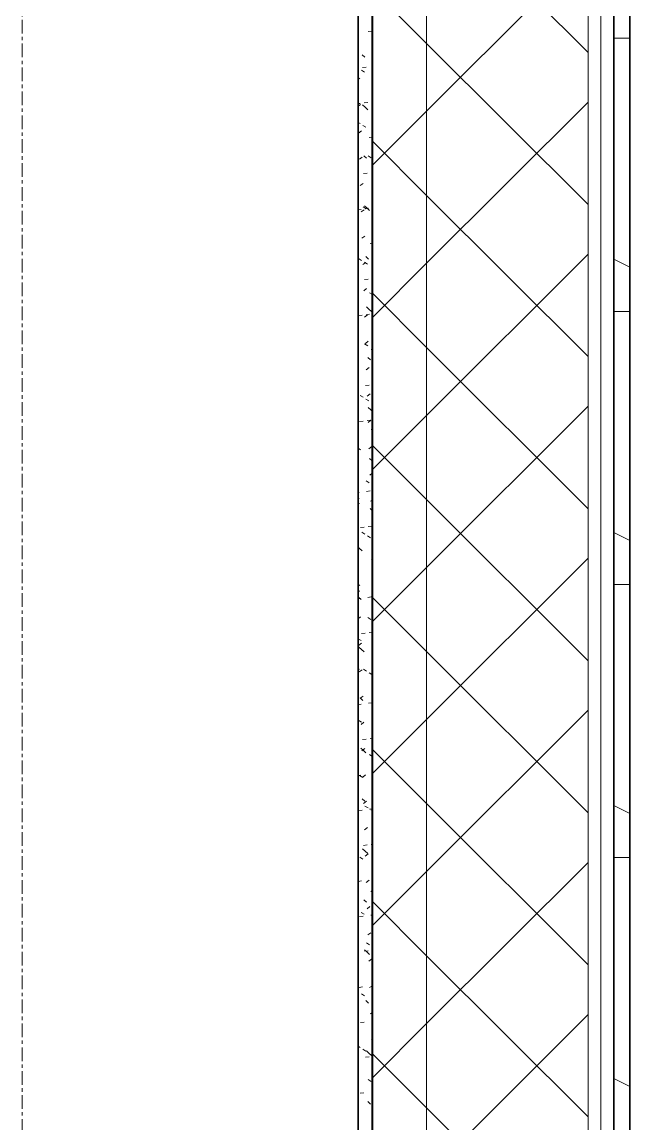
# Model space of a CAD drawing. Header units: millimetres. Extents: x -4948 to 42228, y -4856 to 69378.
# Drawn here: x -266 to 299, y 21088 to 22113 of the extents above; entities that cross this region are included whole.
import ezdxf

# ---------------------------------------------------------------- set-up
doc = ezdxf.new("R2010")
doc.units = ezdxf.units.MM
doc.linetypes.add('Линия сетки', pattern=[22.225, 12.7, -3.175, 3.175, -3.175])
for name, color, linetype, lineweight in [('A-WALL', 113, 'Continuous', 13), ('A-WALL-PATT', 111, 'Continuous', 13), ('I-WALL', 2, 'Continuous', 13), ('S-GRID', 1, 'Continuous', 30)]:
    doc.layers.add(name, color=color, linetype=linetype, lineweight=lineweight)

# ---------------------------------------------------------------- blocks, each defined once
blk = doc.blocks.new('27ELB-RD-AR-0000-BIM_rvt-1-1 этаж отм_ _0_000 лотки')
at = {"layer": 'A-WALL', "color": 252, "lineweight": 35}
for p, q in [((46.4, 24778.6), (46.4, 18605.6)), ((283.9, 18605.6), (283.9, 24778.6))]:
    blk.add_line(p, q, dxfattribs=at)
at = {"layer": 'A-WALL', "color": 252, "lineweight": 9}
for p, q in [((58.9, 18605.6), (58.9, 24778.6)), ((59.9, 18605.6), (59.9, 24778.6)), ((109.9, 18605.6), (109.9, 24778.6)), ((259.9, 18605.6), (259.9, 24778.6)), ((271.9, 18605.6), (271.9, 24778.6))]:
    blk.add_line(p, q, dxfattribs=at)
at = {"layer": 'A-WALL-PATT', "color": 252, "linetype": 'Continuous', "lineweight": 9}
for p, q in [((259.9, 22084.7), (109.9, 22234.7)), ((109.9, 22030.2), (259.9, 22180.2)), ((109.9, 22093.3), (59.9, 22143.3)), ((55.5, 22104.2), (58.8, 22104.7)), ((283.9, 22098), (298.9, 22098)), ((46.4, 22085), (46.9, 22085.4)), ((259.9, 21943.3), (109.9, 22093.3)), ((49.9, 22082.6), (52.4, 22080.4)), ((49.3, 22068.4), (52.1, 22066.5)), ((50.3, 22070.7), (53.7, 22071.1)), ((46.4, 22059.9), (47.7, 22060.9)), ((46.4, 22037.3), (48, 22037.5)), ((46.4, 22034.8), (48.5, 22036.5)), ((50.4, 22036), (52.7, 22033.9)), ((51.7, 22038), (55.1, 22038.4)), ((52.7, 22033.9), (52.7, 22033.9)), ((52.7, 22033.9), (55.2, 22031.6)), ((109.9, 21888.7), (259.9, 22038.7)), ((59.9, 21980.2), (109.9, 22030.2)), ((46.4, 22019.7), (48, 22018.6)), ((50.5, 22017), (53.3, 22015.2)), ((46.6, 22009.9), (49.3, 22012)), ((56.4, 22005.7), (58.9, 22006)), ((109.9, 21951.9), (59.9, 22001.9)), ((47.4, 21985.5), (50.1, 21987.5)), ((51.6, 21988.8), (54.1, 21986.5)), ((55.4, 21988.6), (58.2, 21986.8)), ((51.3, 21972.1), (54.6, 21972.6)), ((48.2, 21961), (50.9, 21963)), ((259.9, 21801.9), (109.9, 21951.9)), ((50.8, 21941.1), (53.6, 21939.3)), ((52.1, 21942.2), (54.5, 21940)), ((46.4, 21938.6), (49, 21938.9)), ((49, 21936.5), (51.7, 21938.6)), ((52.7, 21939.4), (56, 21939.9)), ((54.5, 21940), (54.5, 21940)), ((54.5, 21940), (56.9, 21937.8)), ((49.8, 21912.1), (52.5, 21914.1)), ((57.3, 21907.2), (58.9, 21907.4)), ((46.6, 21893.2), (49.5, 21891.4)), ((53.4, 21894.9), (55.8, 21892.6)), ((109.9, 21747.3), (259.9, 21897.3)), ((298.9, 21885), (283.9, 21892.5)), ((50.6, 21887.6), (53.3, 21889.6)), ((52, 21889.7), (54.8, 21887.9)), ((59.9, 21838.7), (109.9, 21888.7)), ((52.2, 21873.6), (55.6, 21874.1)), ((51.4, 21863.1), (54.1, 21865.2)), ((56.9, 21861.4), (58.9, 21860.1)), ((109.9, 21810.5), (59.9, 21860.5)), ((46.6, 21840), (49.9, 21840.4)), ((52.2, 21838.6), (54.9, 21840.7)), ((53.6, 21840.9), (56.9, 21841.4)), ((53.9, 21848.3), (56.2, 21846.2)), ((56.2, 21846.2), (56.2, 21846.2)), ((56.2, 21846.2), (58.7, 21843.9)), ((283.9, 21844), (298.9, 21844)), ((46.4, 21809.1), (46.5, 21808.9)), ((52.2, 21813.8), (55.1, 21812)), ((53, 21814.2), (55.7, 21816.2)), ((58.3, 21808.6), (58.9, 21808.7)), ((259.9, 21660.5), (109.9, 21810.5)), ((55.1, 21801.1), (57.6, 21798.8)), ((53.8, 21789.7), (56.5, 21791.7)), ((53.2, 21775.1), (56.5, 21775.5)), ((54.6, 21765.2), (57.3, 21767.3)), ((48.1, 21765.9), (50.9, 21764.1)), ((53.5, 21762.5), (56.3, 21760.7)), ((55.6, 21754.5), (57.9, 21752.3)), ((57.9, 21752.3), (57.9, 21752.3)), ((57.9, 21752.3), (58.9, 21751.5)), ((59.9, 21697.3), (109.9, 21747.3)), ((109.9, 21605.9), (259.9, 21755.9)), ((47.5, 21741.5), (50.8, 21741.9)), ((54.6, 21742.4), (57.9, 21742.8)), ((55.4, 21740.8), (58.1, 21742.8)), ((58.4, 21734.1), (58.9, 21733.8)), ((46.4, 21716.8), (48.3, 21715.1)), ((56.2, 21716.3), (58.9, 21718.3)), ((109.9, 21669), (59.9, 21719)), ((56.8, 21707.2), (58.9, 21705.4)), ((53.7, 21686.5), (56.5, 21684.7)), ((57, 21691.8), (58.9, 21693.2)), ((46.4, 21675.5), (47.1, 21675.6)), ((54.1, 21676.6), (57.4, 21677)), ((46.4, 21670.7), (47.2, 21669.9)), ((46.4, 21665.9), (47.5, 21665.2)), ((57.8, 21667.4), (58.9, 21668.1)), ((259.9, 21519), (109.9, 21669)), ((57.3, 21660.6), (58.9, 21659.2)), ((55.5, 21643.9), (58.8, 21644.3)), ((48.5, 21642.9), (51.8, 21643.4)), ((49.6, 21638.6), (52.4, 21636.8)), ((54.9, 21635.2), (57.8, 21633.4)), ((58.6, 21642.9), (58.9, 21643.1)), ((298.9, 21631), (283.9, 21638.5)), ((46.4, 21624.6), (47.5, 21623.5)), ((47.5, 21623.5), (47.5, 21623.5)), ((47.5, 21623.5), (50, 21621.2)), ((58.6, 21613.4), (58.9, 21613.1)), ((109.9, 21464.5), (259.9, 21614.5)), ((46.4, 21609.8), (46.7, 21609.8)), ((46.4, 21608.4), (46.8, 21608.7)), ((59.9, 21555.9), (109.9, 21605.9)), ((46.4, 21590.1), (47.8, 21589.2)), ((46.4, 21583.3), (47.6, 21584.2)), ((283.9, 21590), (298.9, 21590)), ((46.4, 21578.4), (48.9, 21576.1)), ((46.4, 21576.9), (48.1, 21577.1)), ((55.1, 21578), (58.4, 21578.5)), ((109.9, 21527.6), (59.9, 21577.6)), ((46.4, 21558.2), (48.4, 21559.8)), ((55.2, 21559.2), (58, 21557.4)), ((49.4, 21544.4), (52.7, 21544.9)), ((56.4, 21545.3), (58.9, 21545.7)), ((46.4, 21539.6), (49, 21537.9)), ((46.5, 21533.2), (49.2, 21535.3)), ((46.9, 21531.8), (49.3, 21529.6)), ((49.3, 21529.6), (49.3, 21529.6)), ((49.3, 21529.6), (51.7, 21527.4)), ((259.9, 21377.6), (109.9, 21527.6)), ((46.4, 21511.1), (47.6, 21511.3)), ((47.3, 21508.8), (50, 21510.8)), ((51.1, 21511.3), (53.9, 21509.5)), ((56.4, 21507.9), (58.9, 21506.3)), ((48.1, 21484.3), (50.8, 21486.3)), ((48.2, 21484.5), (50.6, 21482.2)), ((56, 21479.5), (58.9, 21479.9)), ((46.4, 21478.3), (49, 21478.6)), ((109.9, 21323.1), (259.9, 21473.1)), ((46.4, 21463.7), (49.2, 21461.9)), ((48.9, 21459.8), (51.6, 21461.9)), ((59.9, 21414.5), (109.9, 21464.5)), ((50.3, 21445.9), (53.7, 21446.3)), ((57.4, 21446.8), (58.9, 21447)), ((48.7, 21437.9), (51, 21435.8)), ((49.7, 21435.4), (52.4, 21437.4)), ((51, 21435.8), (51, 21435.8)), ((51, 21435.8), (53.5, 21433.5)), ((56.7, 21431.9), (58.9, 21430.5)), ((109.9, 21386.2), (59.9, 21436.2)), ((46.4, 21412.5), (48.6, 21412.8)), ((47.6, 21412.4), (50.5, 21410.6)), ((50.5, 21410.9), (53.2, 21412.9)), ((49.9, 21390.7), (52.4, 21388.4)), ((51.3, 21386.4), (54, 21388.5)), ((46.6, 21379.6), (49.9, 21380.1)), ((52.5, 21384), (55.4, 21382.2)), ((56.9, 21381), (58.9, 21381.3)), ((57.9, 21380.6), (58.9, 21380)), ((259.9, 21236.2), (109.9, 21386.2)), ((298.9, 21377), (283.9, 21384.5)), ((52.1, 21362), (54.8, 21364)), ((51.3, 21347.4), (54.6, 21347.8)), ((58.3, 21348.3), (58.9, 21348.4)), ((47.9, 21336.5), (50.7, 21334.7)), ((50.4, 21344.1), (52.7, 21341.9)), ((52.7, 21341.9), (52.7, 21341.9)), ((52.7, 21341.9), (55.2, 21339.7)), ((52.9, 21337.5), (55.6, 21339.5)), ((109.9, 21181.6), (259.9, 21331.6)), ((283.9, 21336), (298.9, 21336)), ((59.9, 21273.1), (109.9, 21323.1)), ((46.4, 21313.8), (49.5, 21314.3)), ((53.7, 21313), (56.4, 21315.1)), ((51.6, 21296.8), (54.1, 21294.5)), ((58.1, 21304.7), (58.9, 21304.2)), ((46.4, 21286.9), (46.6, 21286.7)), ((54.5, 21288.5), (57.2, 21290.6)), ((109.9, 21244.8), (59.9, 21294.8)), ((47.6, 21281.1), (50.9, 21281.6)), ((49.1, 21285.1), (51.9, 21283.3)), ((57.9, 21282.5), (58.9, 21282.6)), ((55.3, 21264.1), (58, 21266.1)), ((54, 21256.7), (56.8, 21254.9)), ((52.1, 21250.2), (54.5, 21248.1)), ((52.2, 21248.9), (55.6, 21249.3)), ((54.5, 21248.1), (54.5, 21248.1)), ((54.5, 21248.1), (56.9, 21245.8)), ((259.9, 21094.8), (109.9, 21244.8)), ((56.1, 21239.6), (58.8, 21241.6)), ((47.1, 21215.3), (50.4, 21215.7)), ((56.9, 21215.1), (58.9, 21216.6)), ((49.4, 21209.2), (52.2, 21207.4)), ((53.4, 21203), (55.8, 21200.7)), ((48.5, 21182.6), (51.8, 21183)), ((57.7, 21190.7), (58.9, 21191.5)), ((58.8, 21184), (58.9, 21184)), ((109.9, 21040.2), (259.9, 21190.2)), ((59.9, 21131.6), (109.9, 21181.6)), ((58.5, 21166.2), (58.9, 21166.4)), ((46.4, 21160.5), (48.1, 21159.5)), ((50.6, 21157.9), (53.4, 21156.1)), ((53.9, 21156.4), (56.2, 21154.2)), ((56.2, 21154.2), (56.2, 21154.2)), ((56.2, 21154.2), (58.7, 21152)), ((109.9, 21103.3), (59.9, 21153.3)), ((53.2, 21150.3), (56.5, 21150.8)), ((55.5, 21129.5), (58.3, 21127.7)), ((298.9, 21123), (283.9, 21130.5)), ((46.4, 21117.1), (46.5, 21117)), ((48.1, 21116.8), (51.4, 21117.2)), ((46.4, 21106.7), (46.4, 21106.7)), ((55.1, 21109.1), (57.6, 21106.8)), ((259.9, 20953.3), (109.9, 21103.3))]:
    blk.add_line(p, q, dxfattribs=at)
at = {"layer": 'I-WALL', "color": 252, "lineweight": 35}
for p, q in [((283.9, 25016.1), (283.9, 18368.1)), ((298.9, 18368.1), (298.9, 25017.1))]:
    blk.add_line(p, q, dxfattribs=at)
blk = doc.blocks.new('27ELB-RD-KR2-0000-BIM_rvt-1-1 этаж отм_ _0_000 лотки')
at = {"layer": 'S-GRID', "color": 252, "linetype": 'Линия сетки', "lineweight": 9}
blk.add_line((-266.1, -4856.4), (-266.1, 68377.9), dxfattribs=at)

msp = doc.modelspace()

# ---------------------------------------------------------------- block references
at = {"lineweight": 5}
for name in ['27ELB-RD-KR2-0000-BIM_rvt-1-1 этаж отм_ _0_000 лотки', '27ELB-RD-AR-0000-BIM_rvt-1-1 этаж отм_ _0_000 лотки']:
    msp.add_blockref(name, (0, 0), dxfattribs=at)

doc.saveas('drawing.dxf')
